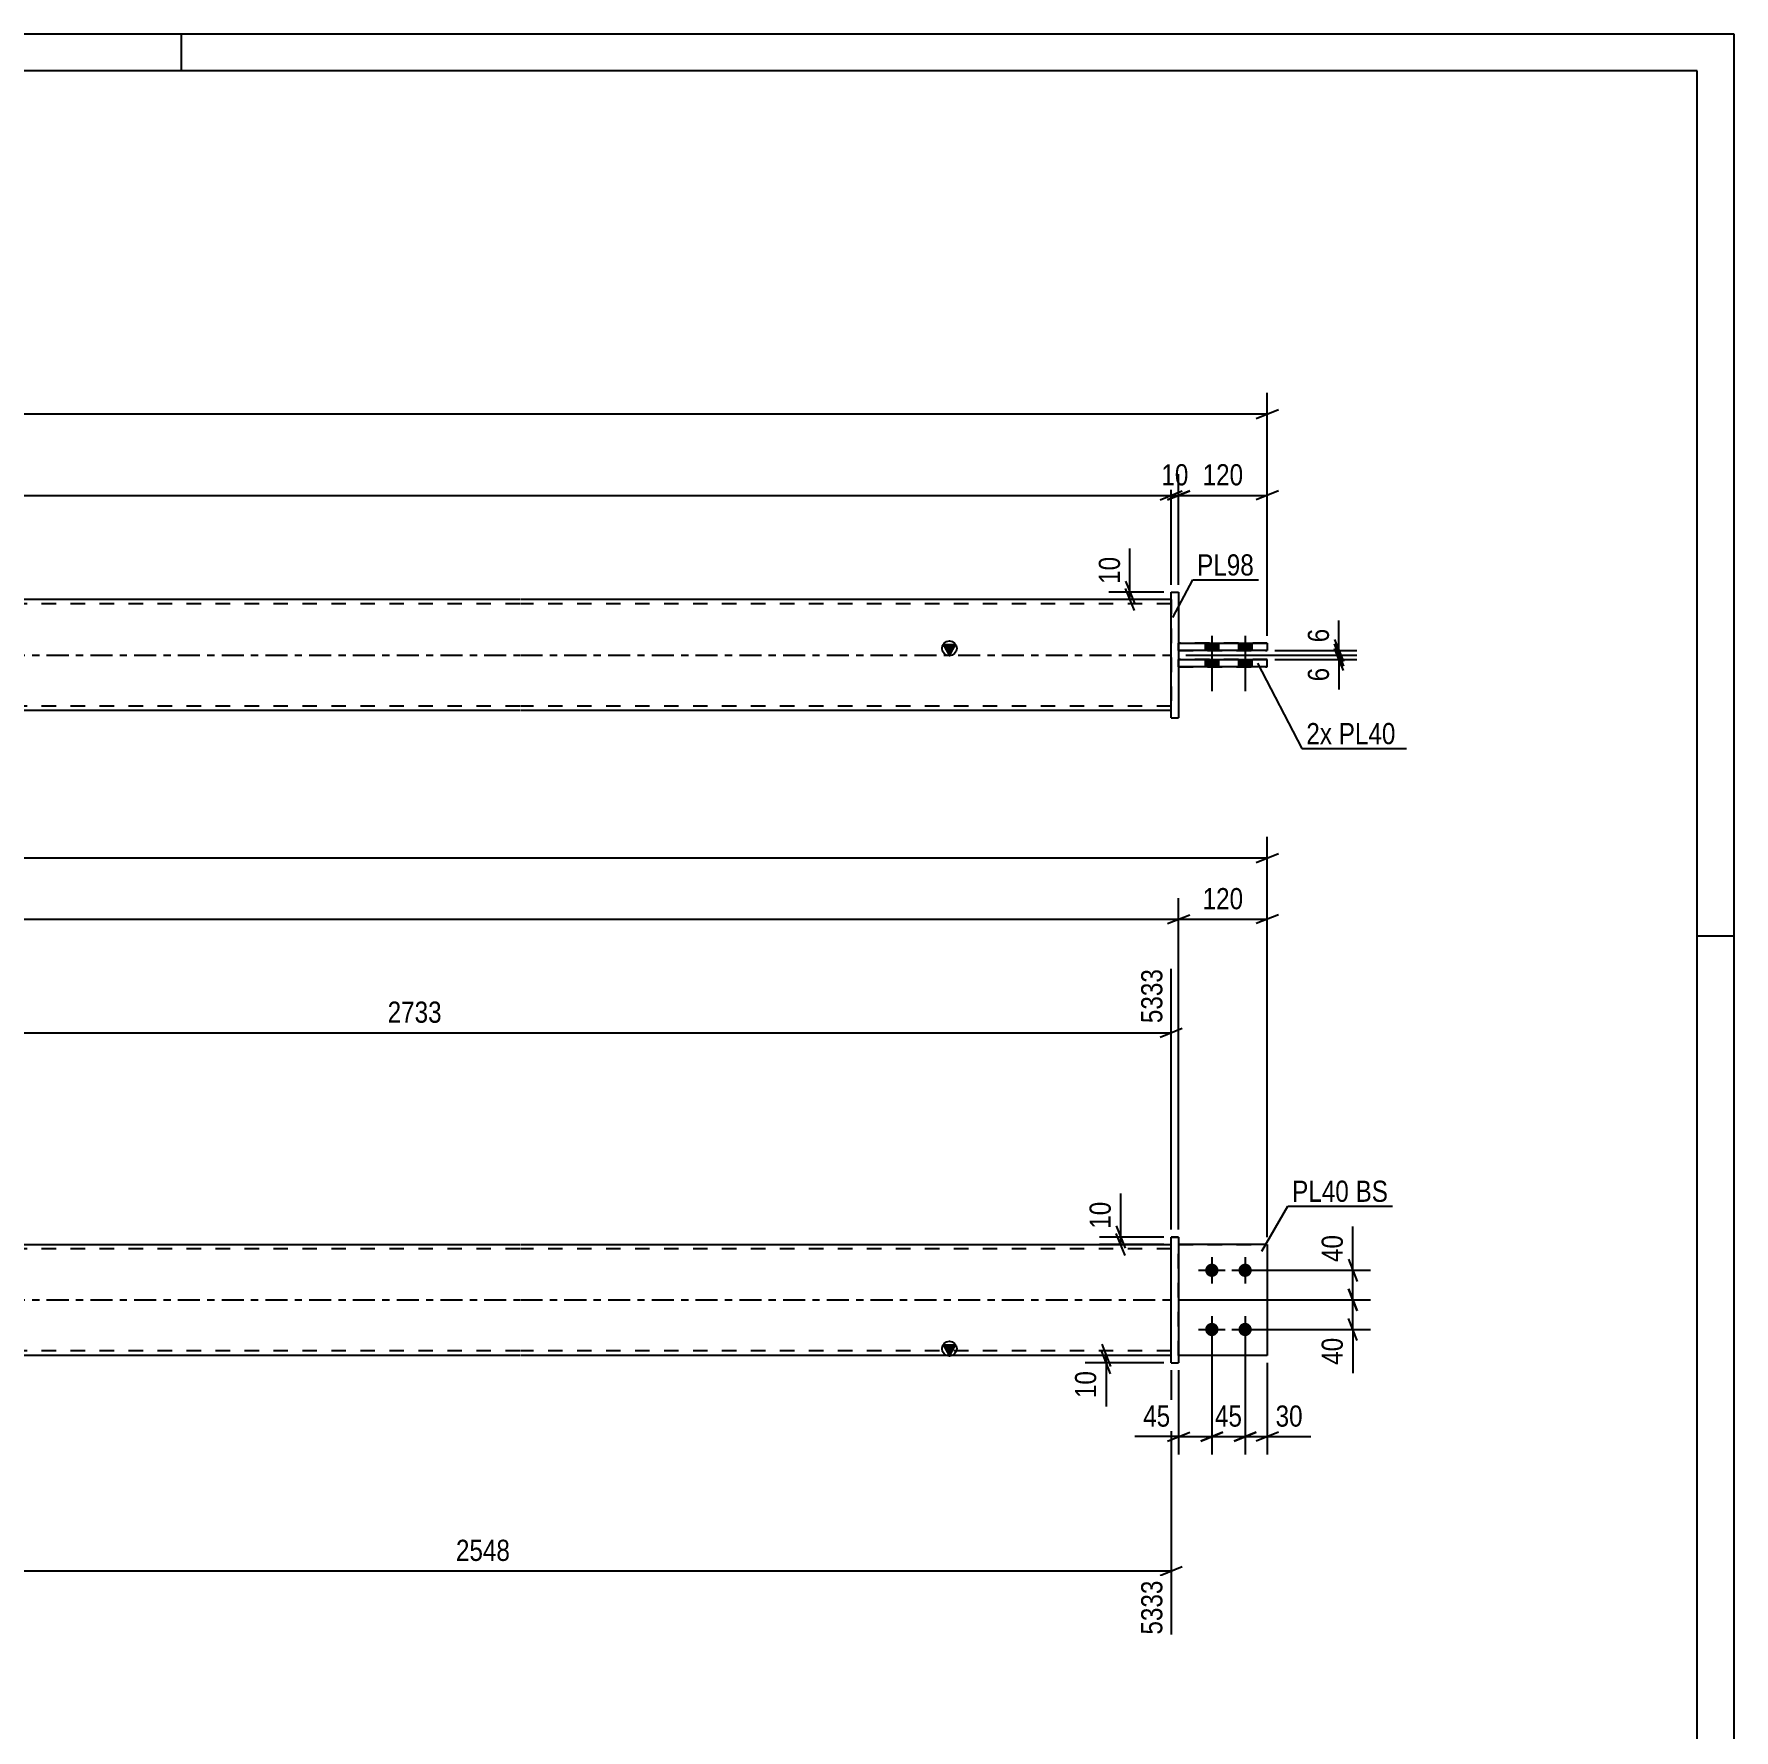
# Model space of a CAD drawing. Header units: millimetres. Extents: x 0 to 594, y 0 to 420.
# Drawn here: x 364.1 to 594, y 190.6 to 420 of the extents above; entities that cross this region are included whole.
import ezdxf

# ---------------------------------------------------------------- set-up
doc = ezdxf.new("R2010")
doc.units = ezdxf.units.MM
doc.linetypes.add('DXK_LINE_DOT2', pattern=[3.9198, 1.9599, -1.9599])
doc.linetypes.add('DXK_LINE_DOT3', pattern=[5.9187, 2.979, -0.9799, 0.9799, -0.9799])
doc.styles.add('Arial Narrow', font='ARIALN.TTF', dxfattribs={"height": 0.2})

# ---------------------------------------------------------------- blocks, each defined once
blk = doc.blocks.new('Unknown-580611367-1130')
at = {"color": 5, "linetype": 'Continuous'}
for p, q in [((594, 420), (0, 420)), ((384, 415), (384, 420)), ((594, 0), (594, 420)), ((589, 415), (5, 415)), ((589, 5), (589, 415)), ((594, 298), (589, 298))]:
    blk.add_line(p, q, dxfattribs=at)
blk = doc.blocks.new('Part-580611367-1689 - 1677')
at = {"color": 2, "linetype": 'Continuous'}
for p, q in [((518.88, 257.31), (517.88, 257.31)), ((517.88, 240.31), (517.88, 257.31)), ((518.88, 257.31), (518.88, 240.31)), ((517.88, 240.31), (517.88, 240.31)), ((517.88, 240.31), (518.88, 240.31))]:
    blk.add_line(p, q, dxfattribs=at)
at = {"color": 7, "linetype": 'DXK_LINE_DOT2'}
for p, q in [((517.88, 257.31), (517.88, 257.31)), ((517.88, 257.31), (518.88, 257.31)), ((518.88, 257.31), (518.88, 257.31)), ((517.88, 240.31), (518.88, 240.31))]:
    blk.add_line(p, q, dxfattribs=at)
blk = doc.blocks.new('Part-580611367-1699 - 1677')
at = {"color": 2, "linetype": 'Continuous'}
for p, q in [((530.88, 256.31), (518.88, 256.31)), ((530.88, 256.31), (530.88, 256.31)), ((530.88, 256.31), (530.88, 241.31)), ((530.88, 241.31), (518.88, 241.31))]:
    blk.add_line(p, q, dxfattribs=at)
at = {"color": 7, "linetype": 'DXK_LINE_DOT2'}
for p, q in [((530.88, 256.31), (518.88, 256.31)), ((518.88, 256.31), (518.88, 256.31)), ((518.88, 241.31), (518.88, 256.31)), ((530.88, 256.31), (530.88, 256.31)), ((530.88, 241.31), (518.88, 241.31))]:
    blk.add_line(p, q, dxfattribs=at)
blk = doc.blocks.new('Part-580611367-1704 - 1677')
at = {"linetype": 'Continuous'}
blk.add_hatch(color=2, dxfattribs=at).paths.add_polyline_path([(487.88, 241.31), (487.08, 242.71), (488.68, 242.71)])
at = {"color": 2, "linetype": 'Continuous'}
for p, q in [((188.22, 256.31), (429.78, 256.31)), ((429.88, 256.31), (517.88, 256.31)), ((487.88, 241.31), (487.08, 242.71)), ((487.08, 242.71), (488.68, 242.71)), ((488.68, 242.71), (487.88, 241.31)), ((429.78, 241.31), (188.22, 241.31)), ((517.88, 241.31), (429.88, 241.31))]:
    blk.add_line(p, q, dxfattribs=at)
at = {"color": 7, "linetype": 'DXK_LINE_DOT2'}
for p, q in [((429.78, 255.71), (188.22, 255.71)), ((517.88, 255.71), (429.88, 255.71)), ((517.88, 241.31), (517.88, 256.31)), ((429.78, 241.91), (188.22, 241.91)), ((517.88, 241.91), (429.88, 241.91))]:
    blk.add_line(p, q, dxfattribs=at)
at = {"color": 7, "linetype": 'DXK_LINE_DOT3'}
for p, q in [((188.22, 248.81), (429.78, 248.81)), ((429.88, 248.81), (517.88, 248.81))]:
    blk.add_line(p, q, dxfattribs=at)
at = {"color": 2, "linetype": 'Continuous'}
blk.add_circle((487.88, 242.21), 1, dxfattribs=at)
blk = doc.blocks.new('Part-580611367-1694 - 1677')
at = {"color": 7, "linetype": 'DXK_LINE_DOT2'}
for p, q in [((518.88, 256.31), (530.88, 256.31)), ((530.88, 256.31), (518.88, 256.31)), ((518.88, 256.31), (518.88, 256.31)), ((518.88, 241.31), (518.88, 256.31)), ((530.88, 256.31), (530.88, 256.31)), ((530.88, 256.31), (530.88, 241.31)), ((530.88, 241.31), (518.88, 241.31)), ((530.88, 241.31), (518.88, 241.31))]:
    blk.add_line(p, q, dxfattribs=at)
blk = doc.blocks.new('Bolt-580611367-1709 - 1677')
at = {"linetype": 'Continuous'}
for points in [[(523.38, 253.71), (523.56, 253.69), (523.74, 253.63), (523.9, 253.54), (524.04, 253.41), (524.15, 253.26), (524.23, 253.09), (524.27, 252.9), (524.27, 252.71), (524.23, 252.53), (524.15, 252.36), (524.04, 252.21), (523.9, 252.08), (523.74, 251.99), (523.56, 251.93), (523.38, 251.91), (523.19, 251.93), (523.01, 251.99), (522.85, 252.08), (522.71, 252.21), (522.6, 252.36), (522.52, 252.53), (522.48, 252.71), (522.48, 252.9), (522.52, 253.09), (522.6, 253.26), (522.71, 253.41), (522.85, 253.54), (523.01, 253.63), (523.19, 253.69)], [(527.88, 253.71), (528.06, 253.69), (528.24, 253.63), (528.4, 253.54), (528.54, 253.41), (528.65, 253.26), (528.73, 253.09), (528.77, 252.9), (528.77, 252.71), (528.73, 252.53), (528.65, 252.36), (528.54, 252.21), (528.4, 252.08), (528.24, 251.99), (528.06, 251.93), (527.88, 251.91), (527.69, 251.93), (527.51, 251.99), (527.35, 252.08), (527.21, 252.21), (527.1, 252.36), (527.02, 252.53), (526.98, 252.71), (526.98, 252.9), (527.02, 253.09), (527.1, 253.26), (527.21, 253.41), (527.35, 253.54), (527.51, 253.63), (527.69, 253.69)], [(523.38, 245.71), (523.56, 245.69), (523.74, 245.63), (523.9, 245.54), (524.04, 245.41), (524.15, 245.26), (524.23, 245.09), (524.27, 244.9), (524.27, 244.71), (524.23, 244.53), (524.15, 244.36), (524.04, 244.21), (523.9, 244.08), (523.74, 243.99), (523.56, 243.93), (523.38, 243.91), (523.19, 243.93), (523.01, 243.99), (522.85, 244.08), (522.71, 244.21), (522.6, 244.36), (522.52, 244.53), (522.48, 244.71), (522.48, 244.9), (522.52, 245.09), (522.6, 245.26), (522.71, 245.41), (522.85, 245.54), (523.01, 245.63), (523.19, 245.69)], [(527.88, 245.71), (528.06, 245.69), (528.24, 245.63), (528.4, 245.54), (528.54, 245.41), (528.65, 245.26), (528.73, 245.09), (528.77, 244.9), (528.77, 244.71), (528.73, 244.53), (528.65, 244.36), (528.54, 244.21), (528.4, 244.08), (528.24, 243.99), (528.06, 243.93), (527.88, 243.91), (527.69, 243.93), (527.51, 243.99), (527.35, 244.08), (527.21, 244.21), (527.1, 244.36), (527.02, 244.53), (526.98, 244.71), (526.98, 244.9), (527.02, 245.09), (527.1, 245.26), (527.21, 245.41), (527.35, 245.54), (527.51, 245.63), (527.69, 245.69)]]:
    blk.add_hatch(color=1, dxfattribs=at).paths.add_polyline_path(points)
at = {"color": 1, "linetype": 'Continuous'}
for p, q in [((523.38, 254.61), (523.38, 251.01)), ((527.88, 254.61), (527.88, 251.01)), ((521.58, 252.81), (525.18, 252.81)), ((526.08, 252.81), (529.68, 252.81)), ((523.38, 246.61), (523.38, 243.01)), ((527.88, 246.61), (527.88, 243.01)), ((521.58, 244.81), (525.18, 244.81)), ((526.08, 244.81), (529.68, 244.81))]:
    blk.add_line(p, q, dxfattribs=at)
blk = doc.blocks.new('Bolt-580611367-1371 - 1367')
at = {"linetype": 'Continuous'}
for points in [[(524.28, 337.62), (522.48, 337.62), (522.48, 336.62), (524.28, 336.62)], [(524.28, 337.62), (522.48, 337.62), (522.48, 336.62), (524.28, 336.62)], [(528.78, 337.62), (526.98, 337.62), (526.98, 336.62), (528.78, 336.62)], [(528.78, 337.62), (526.98, 337.62), (526.98, 336.62), (528.78, 336.62)], [(524.28, 335.42), (522.48, 335.42), (522.48, 334.42), (524.28, 334.42)], [(524.28, 335.42), (522.48, 335.42), (522.48, 334.42), (524.28, 334.42)], [(528.78, 335.42), (526.98, 335.42), (526.98, 334.42), (528.78, 334.42)], [(528.78, 335.42), (526.98, 335.42), (526.98, 334.42), (528.78, 334.42)]]:
    blk.add_hatch(color=1, dxfattribs=at).paths.add_polyline_path(points)
at = {"color": 1, "linetype": 'Continuous'}
for p, q in [((523.38, 338.62), (523.38, 331.12)), ((523.38, 338.62), (523.38, 331.12)), ((527.88, 338.62), (527.88, 331.12)), ((527.88, 338.62), (527.88, 331.12)), ((522.48, 337.62), (522.48, 336.62)), ((522.48, 337.62), (522.48, 336.62)), ((524.28, 337.62), (524.28, 336.62)), ((524.28, 337.62), (524.28, 336.62)), ((526.98, 337.62), (526.98, 336.62)), ((526.98, 337.62), (526.98, 336.62)), ((528.78, 337.62), (528.78, 336.62)), ((528.78, 337.62), (528.78, 336.62)), ((522.48, 335.42), (522.48, 334.42)), ((522.48, 335.42), (522.48, 334.42)), ((524.28, 335.42), (524.28, 334.42)), ((524.28, 335.42), (524.28, 334.42)), ((526.98, 335.42), (526.98, 334.42)), ((526.98, 335.42), (526.98, 334.42)), ((528.78, 335.42), (528.78, 334.42)), ((528.78, 335.42), (528.78, 334.42))]:
    blk.add_line(p, q, dxfattribs=at)
blk = doc.blocks.new('Part-580611367-1456 - 1367')
at = {"linetype": 'Continuous'}
blk.add_hatch(color=2, dxfattribs=at).paths.add_polyline_path([(487.88, 336.02), (487.08, 337.42), (488.68, 337.42)])
at = {"color": 2, "linetype": 'Continuous'}
for p, q in [((429.78, 343.52), (188.22, 343.52)), ((517.88, 343.52), (429.88, 343.52)), ((487.88, 336.02), (487.08, 337.42)), ((487.08, 337.42), (488.68, 337.42)), ((488.68, 337.42), (487.88, 336.02)), ((429.78, 328.52), (188.22, 328.52)), ((517.88, 328.52), (429.88, 328.52))]:
    blk.add_line(p, q, dxfattribs=at)
at = {"color": 7, "linetype": 'DXK_LINE_DOT2'}
for p, q in [((429.78, 342.92), (188.22, 342.92)), ((517.88, 342.92), (429.88, 342.92)), ((517.88, 343.52), (517.88, 328.52)), ((429.78, 329.12), (188.22, 329.12)), ((517.88, 329.12), (429.88, 329.12))]:
    blk.add_line(p, q, dxfattribs=at)
at = {"color": 7, "linetype": 'DXK_LINE_DOT3'}
for p, q in [((188.22, 336.02), (429.78, 336.02)), ((429.88, 336.02), (517.88, 336.02))]:
    blk.add_line(p, q, dxfattribs=at)
at = {"color": 2, "linetype": 'Continuous'}
blk.add_circle((487.88, 336.92), 1, dxfattribs=at)
blk = doc.blocks.new('Part-580611367-1461 - 1367')
at = {"color": 2, "linetype": 'Continuous'}
for p, q in [((518.88, 335.42), (530.88, 335.42)), ((530.88, 334.42), (518.88, 334.42)), ((530.88, 334.42), (530.88, 335.42))]:
    blk.add_line(p, q, dxfattribs=at)
at = {"color": 7, "linetype": 'DXK_LINE_DOT2'}
for p, q in [((518.88, 334.42), (518.88, 335.42)), ((530.88, 335.42), (518.88, 335.42)), ((518.88, 334.42), (530.88, 334.42))]:
    blk.add_line(p, q, dxfattribs=at)
blk = doc.blocks.new('Part-580611367-1433 - 1367')
at = {"color": 2, "linetype": 'Continuous'}
for p, q in [((517.88, 344.52), (517.88, 344.52)), ((517.88, 327.52), (517.88, 344.52)), ((517.88, 344.52), (518.88, 344.52)), ((518.88, 344.52), (518.88, 344.52)), ((518.88, 344.52), (518.88, 327.52)), ((517.88, 327.52), (518.88, 327.52)), ((517.88, 327.52), (517.88, 327.52)), ((518.88, 327.52), (518.88, 327.52))]:
    blk.add_line(p, q, dxfattribs=at)
at = {"color": 7, "linetype": 'DXK_LINE_DOT2'}
for p, q in [((517.88, 344.52), (517.88, 344.52)), ((517.88, 344.52), (518.88, 344.52)), ((517.88, 327.52), (518.88, 327.52))]:
    blk.add_line(p, q, dxfattribs=at)
blk = doc.blocks.new('Part-580611367-1466 - 1367')
at = {"color": 2, "linetype": 'Continuous'}
for p, q in [((518.88, 337.62), (530.88, 337.62)), ((530.88, 336.62), (518.88, 336.62)), ((530.88, 337.62), (530.88, 336.62))]:
    blk.add_line(p, q, dxfattribs=at)
at = {"color": 7, "linetype": 'DXK_LINE_DOT2'}
for p, q in [((518.88, 336.62), (518.88, 337.62)), ((530.88, 337.62), (518.88, 337.62)), ((518.88, 336.62), (530.88, 336.62)), ((530.88, 337.62), (530.88, 337.62))]:
    blk.add_line(p, q, dxfattribs=at)
blk = doc.blocks.new('StraightDimension-580611367-2004 - 1677')
at = {"color": 7, "linetype": 'Continuous'}
for p, q in [((541.84, 254.31), (543.04, 251.31)), ((528.88, 252.81), (544.84, 252.81)), ((542.44, 248.81), (542.44, 252.81)), ((518.88, 248.81), (544.84, 248.81)), ((543.04, 247.31), (541.84, 250.31))]:
    blk.add_line(p, q, dxfattribs=at)
at = {"color": 0}
blk.add_wipeout([(541.69, 258.19), (537.49, 258.19), (537.49, 253.33), (541.69, 253.33)], dxfattribs=at)
at = {"color": 7, "linetype": 'Continuous'}
blk.add_line((542.44, 252.81), (542.44, 258.72), dxfattribs=at)
blk.add_line((542.44, 252.81), (542.44, 258.72), dxfattribs=at)
at = {"color": 3, "style": 'Arial Narrow'}
blk.add_text('40', height=2.863, rotation=90.0002, dxfattribs=at).set_placement((541.09, 253.93))
blk = doc.blocks.new('StraightDimension-580611367-1955 - 1677')
at = {"color": 7, "linetype": 'Continuous'}
for p, q in [((523.38, 243.81), (523.38, 227.92)), ((527.88, 243.81), (527.88, 227.92)), ((521.88, 229.72), (524.88, 230.92)), ((523.38, 230.32), (527.88, 230.32)), ((529.38, 230.92), (526.38, 229.72))]:
    blk.add_line(p, q, dxfattribs=at)
at = {"color": 0}
blk.add_wipeout([(528.05, 231.07), (528.05, 235.27), (523.2, 235.27), (523.2, 231.07)], dxfattribs=at)
at = {"color": 3, "style": 'Arial Narrow'}
blk.add_text('45', height=2.863, dxfattribs=at).set_placement((523.8, 231.67))
blk = doc.blocks.new('StraightDimension-580611367-2050 - 1677')
at = {"color": 7, "linetype": 'Continuous'}
for p, q in [((518.88, 258.31), (518.88, 303.14)), ((99.12, 300.29), (518.88, 300.29)), ((517.38, 299.69), (520.38, 300.89))]:
    blk.add_line(p, q, dxfattribs=at)
blk = doc.blocks.new('StraightDimension-580611367-2881 - 1677')
at = {"color": 7, "linetype": 'Continuous'}
for p, q in [((331.73, 240.31), (331.73, 194.85)), ((517.88, 239.31), (517.88, 203.55)), ((333.23, 212.76), (330.23, 211.56)), ((331.73, 212.16), (517.88, 212.16)), ((516.38, 211.56), (519.38, 212.76))]:
    blk.add_line(p, q, dxfattribs=at)
at = {"color": 0}
blk.add_wipeout([(429.06, 212.91), (429.06, 217.11), (420.54, 217.11), (420.54, 212.91)], dxfattribs=at)
at = {"color": 0, "linetype": 'Continuous'}
blk.add_wipeout([(517.28, 211.46), (513.08, 211.46), (513.08, 202.95), (517.28, 202.95)], dxfattribs=at)
at = {"color": 3, "style": 'Arial Narrow'}
blk.add_text('2548', height=2.863, dxfattribs=at).set_placement((421.14, 213.51))
at = {"color": 3, "linetype": 'Continuous', "style": 'Arial Narrow'}
blk.add_text('5333', height=2.863, rotation=90.0002, dxfattribs=at).set_placement((516.68, 203.55))
blk = doc.blocks.new('StraightDimension-580611367-2040 - 1677')
at = {"color": 7, "linetype": 'Continuous'}
for p, q in [((518.88, 258.31), (518.88, 303.14)), ((530.88, 257.31), (530.88, 303.14)), ((517.38, 299.69), (520.38, 300.89)), ((518.88, 300.29), (530.88, 300.29)), ((532.38, 300.89), (529.38, 299.69))]:
    blk.add_line(p, q, dxfattribs=at)
at = {"color": 0}
blk.add_wipeout([(528.22, 301.04), (528.22, 305.24), (521.53, 305.24), (521.53, 301.04)], dxfattribs=at)
at = {"color": 3, "style": 'Arial Narrow'}
blk.add_text('120', height=2.863, dxfattribs=at).set_placement((522.13, 301.64))
blk = doc.blocks.new('StraightDimension-580611367-1945 - 1677')
at = {"color": 7, "linetype": 'Continuous'}
for p, q in [((523.38, 243.81), (523.38, 227.92)), ((518.88, 239.31), (518.88, 227.92)), ((517.38, 229.72), (520.38, 230.92)), ((518.88, 230.32), (523.38, 230.32)), ((524.88, 230.92), (521.88, 229.72))]:
    blk.add_line(p, q, dxfattribs=at)
at = {"color": 0}
blk.add_wipeout([(518.35, 231.07), (518.35, 235.27), (513.49, 235.27), (513.49, 231.07)], dxfattribs=at)
at = {"color": 7, "linetype": 'Continuous'}
blk.add_line((518.88, 230.32), (512.97, 230.32), dxfattribs=at)
blk.add_line((518.88, 230.32), (512.97, 230.32), dxfattribs=at)
at = {"color": 3, "style": 'Arial Narrow'}
blk.add_text('45', height=2.863, dxfattribs=at).set_placement((514.09, 231.67))
blk = doc.blocks.new('StraightDimension-580611367-1746 - 1677')
at = {"color": 7, "linetype": 'Continuous'}
for p, q in [((530.88, 257.31), (530.88, 311.43)), ((87.12, 308.58), (530.88, 308.58)), ((529.38, 307.98), (532.38, 309.18))]:
    blk.add_line(p, q, dxfattribs=at)
blk = doc.blocks.new('StraightDimension-580611367-1936 - 1677')
at = {"color": 7, "linetype": 'Continuous'}
for p, q in [((508.48, 242.81), (509.68, 239.81)), ((509.68, 238.81), (508.48, 241.81)), ((516.88, 241.31), (506.23, 241.31)), ((516.88, 240.31), (506.23, 240.31)), ((509.08, 240.31), (509.08, 241.31))]:
    blk.add_line(p, q, dxfattribs=at)
at = {"color": 0}
blk.add_wipeout([(508.33, 239.78), (504.13, 239.78), (504.13, 234.93), (508.33, 234.93)], dxfattribs=at)
at = {"color": 7, "linetype": 'Continuous'}
blk.add_line((509.08, 240.31), (509.08, 234.4), dxfattribs=at)
blk.add_line((509.08, 240.31), (509.08, 234.4), dxfattribs=at)
at = {"color": 3, "style": 'Arial Narrow'}
blk.add_text('10', height=2.863, rotation=90.0002, dxfattribs=at).set_placement((507.73, 235.53))
blk = doc.blocks.new('StraightDimension-580611367-1965 - 1677')
at = {"color": 7, "linetype": 'Continuous'}
for p, q in [((527.88, 243.81), (527.88, 227.92)), ((530.88, 240.31), (530.88, 227.92)), ((526.38, 229.72), (529.38, 230.92)), ((527.88, 230.32), (530.88, 230.32)), ((532.38, 230.92), (529.38, 229.72))]:
    blk.add_line(p, q, dxfattribs=at)
at = {"color": 0}
blk.add_wipeout([(536.26, 231.07), (536.26, 235.27), (531.4, 235.27), (531.4, 231.07)], dxfattribs=at)
at = {"color": 7, "linetype": 'Continuous'}
blk.add_line((530.88, 230.32), (536.78, 230.32), dxfattribs=at)
blk.add_line((530.88, 230.32), (536.78, 230.32), dxfattribs=at)
at = {"color": 3, "style": 'Arial Narrow'}
blk.add_text('30', height=2.863, dxfattribs=at).set_placement((532, 231.67))
blk = doc.blocks.new('StraightDimension-580611367-2017 - 1677')
at = {"color": 7, "linetype": 'Continuous'}
for p, q in [((518.88, 248.81), (544.84, 248.81)), ((541.84, 250.31), (543.04, 247.31)), ((542.44, 244.81), (542.44, 248.81)), ((543.04, 243.31), (541.84, 246.31)), ((528.88, 244.81), (544.84, 244.81))]:
    blk.add_line(p, q, dxfattribs=at)
at = {"color": 0}
blk.add_wipeout([(541.69, 244.28), (537.49, 244.28), (537.49, 239.43), (541.69, 239.43)], dxfattribs=at)
at = {"color": 7, "linetype": 'Continuous'}
blk.add_line((542.44, 244.81), (542.44, 238.9), dxfattribs=at)
blk.add_line((542.44, 244.81), (542.44, 238.9), dxfattribs=at)
at = {"color": 3, "style": 'Arial Narrow'}
blk.add_text('40', height=2.863, rotation=90.0002, dxfattribs=at).set_placement((541.09, 240.03))
blk = doc.blocks.new('StraightDimension-580611367-2031 - 1677')
at = {"color": 7, "linetype": 'Continuous'}
for p, q in [((510.45, 258.81), (511.65, 255.81)), ((511.65, 254.81), (510.45, 257.81)), ((516.88, 257.31), (508.2, 257.31)), ((516.88, 256.31), (508.2, 256.31)), ((511.05, 256.31), (511.05, 257.31))]:
    blk.add_line(p, q, dxfattribs=at)
at = {"color": 0}
blk.add_wipeout([(510.3, 262.69), (506.1, 262.69), (506.1, 257.83), (510.3, 257.83)], dxfattribs=at)
at = {"color": 7, "linetype": 'Continuous'}
blk.add_line((511.05, 257.31), (511.05, 263.22), dxfattribs=at)
blk.add_line((511.05, 257.31), (511.05, 263.22), dxfattribs=at)
at = {"color": 3, "style": 'Arial Narrow'}
blk.add_text('10', height=2.863, rotation=90.0002, dxfattribs=at).set_placement((509.7, 258.43))
blk = doc.blocks.new('StraightDimension-580611367-2763 - 1677')
at = {"color": 7, "linetype": 'Continuous'}
for p, q in [((313.24, 257.31), (313.24, 293.56)), ((517.88, 258.31), (517.88, 293.56)), ((314.74, 285.54), (311.74, 284.34)), ((516.38, 284.34), (519.38, 285.54)), ((313.24, 284.94), (517.88, 284.94))]:
    blk.add_line(p, q, dxfattribs=at)
at = {"color": 0, "linetype": 'Continuous'}
blk.add_wipeout([(517.28, 294.16), (513.08, 294.16), (513.08, 285.64), (517.28, 285.64)], dxfattribs=at)
at = {"color": 0}
blk.add_wipeout([(419.82, 285.69), (419.82, 289.89), (411.3, 289.89), (411.3, 285.69)], dxfattribs=at)
at = {"color": 3, "linetype": 'Continuous', "style": 'Arial Narrow'}
blk.add_text('5333', height=2.863, rotation=90.0002, dxfattribs=at).set_placement((516.68, 286.24))
at = {"color": 3, "style": 'Arial Narrow'}
blk.add_text('2733', height=2.863, dxfattribs=at).set_placement((411.9, 286.29))
blk = doc.blocks.new('StraightDimension-580611367-1631 - 1367')
at = {"color": 7, "linetype": 'Continuous'}
for p, q in [((539.97, 338.12), (541.17, 335.12)), ((519.88, 336.02), (542.97, 336.02)), ((531.88, 336.62), (542.97, 336.62)), ((541.17, 334.52), (539.97, 337.52)), ((540.57, 336.02), (540.57, 336.62))]:
    blk.add_line(p, q, dxfattribs=at)
at = {"color": 0}
blk.add_wipeout([(539.82, 340.17), (535.62, 340.17), (535.62, 337.14), (539.82, 337.14)], dxfattribs=at)
at = {"color": 7, "linetype": 'Continuous'}
blk.add_line((540.57, 336.62), (540.57, 340.69), dxfattribs=at)
blk.add_line((540.57, 336.62), (540.57, 340.69), dxfattribs=at)
at = {"color": 3, "style": 'Arial Narrow'}
blk.add_text('6', height=2.86, rotation=90.0002, dxfattribs=at).set_placement((539.22, 337.74))
blk = doc.blocks.new('StraightDimension-580611367-1549 - 1367')
at = {"color": 7, "linetype": 'Continuous'}
for p, q in [((530.88, 338.62), (530.88, 371.47)), ((87.12, 368.62), (530.88, 368.62)), ((529.38, 368.02), (532.38, 369.22))]:
    blk.add_line(p, q, dxfattribs=at)
blk = doc.blocks.new('StraightDimension-580611367-1580 - 1367')
at = {"color": 7, "linetype": 'Continuous'}
for p, q in [((517.88, 345.52), (517.88, 360.46)), ((100.12, 357.61), (517.88, 357.61)), ((516.38, 357.01), (519.38, 358.21))]:
    blk.add_line(p, q, dxfattribs=at)
blk = doc.blocks.new('StraightDimension-580611367-1590 - 1367')
at = {"color": 7, "linetype": 'Continuous'}
for p, q in [((517.88, 345.52), (517.88, 360.46)), ((518.88, 345.52), (518.88, 360.46)), ((516.38, 357.01), (519.38, 358.21)), ((520.38, 358.21), (517.38, 357.01)), ((517.88, 357.61), (518.88, 357.61))]:
    blk.add_line(p, q, dxfattribs=at)
at = {"color": 0}
blk.add_wipeout([(520.8, 358.36), (520.8, 362.56), (515.95, 362.56), (515.95, 358.36)], dxfattribs=at)
at = {"color": 3, "style": 'Arial Narrow'}
blk.add_text('10', height=2.863, dxfattribs=at).set_placement((516.55, 358.96))
blk = doc.blocks.new('StraightDimension-580611367-1600 - 1367')
at = {"color": 7, "linetype": 'Continuous'}
for p, q in [((518.88, 345.52), (518.88, 360.46)), ((530.88, 338.62), (530.88, 360.46)), ((517.38, 357.01), (520.38, 358.21)), ((518.88, 357.61), (530.88, 357.61)), ((532.38, 358.21), (529.38, 357.01))]:
    blk.add_line(p, q, dxfattribs=at)
at = {"color": 0}
blk.add_wipeout([(528.22, 358.36), (528.22, 362.56), (521.53, 362.56), (521.53, 358.36)], dxfattribs=at)
at = {"color": 3, "style": 'Arial Narrow'}
blk.add_text('120', height=2.863, dxfattribs=at).set_placement((522.13, 358.96))
blk = doc.blocks.new('StraightDimension-580611367-1611 - 1367')
at = {"color": 7, "linetype": 'Continuous'}
for p, q in [((511.7, 346.02), (512.9, 343.02)), ((512.9, 342.02), (511.7, 345.02)), ((516.88, 344.52), (509.45, 344.52)), ((516.88, 343.52), (509.45, 343.52)), ((512.3, 343.52), (512.3, 344.52))]:
    blk.add_line(p, q, dxfattribs=at)
at = {"color": 0}
blk.add_wipeout([(511.55, 349.9), (507.35, 349.9), (507.35, 345.04), (511.55, 345.04)], dxfattribs=at)
at = {"color": 7, "linetype": 'Continuous'}
blk.add_line((512.3, 344.52), (512.3, 350.42), dxfattribs=at)
blk.add_line((512.3, 344.52), (512.3, 350.42), dxfattribs=at)
at = {"color": 3, "style": 'Arial Narrow'}
blk.add_text('10', height=2.863, rotation=90.0002, dxfattribs=at).set_placement((510.95, 345.64))
blk = doc.blocks.new('StraightDimension-580611367-1622 - 1367')
at = {"color": 7, "linetype": 'Continuous'}
for p, q in [((519.88, 336.02), (542.97, 336.02)), ((539.97, 337.52), (541.17, 334.52)), ((541.17, 333.92), (539.97, 336.92)), ((540.57, 335.42), (540.57, 336.02)), ((531.88, 335.42), (542.97, 335.42))]:
    blk.add_line(p, q, dxfattribs=at)
at = {"color": 0}
blk.add_wipeout([(539.82, 334.89), (535.62, 334.89), (535.62, 331.86), (539.82, 331.86)], dxfattribs=at)
at = {"color": 7, "linetype": 'Continuous'}
blk.add_line((540.57, 335.42), (540.57, 331.34), dxfattribs=at)
blk.add_line((540.57, 335.42), (540.57, 331.34), dxfattribs=at)
at = {"color": 3, "style": 'Arial Narrow'}
blk.add_text('6', height=2.86, rotation=90.0002, dxfattribs=at).set_placement((539.22, 332.46))
blk = doc.blocks.new('MarkSet-580611367-2083 - 1677')
at = {"color": 0}
blk.add_wipeout([(541.92, 262.07), (541.92, 265.07), (534.24, 265.07), (534.24, 262.07)], dxfattribs=at)
blk.add_wipeout([(541.92, 262.07), (541.92, 265.07), (534.24, 265.07), (534.24, 262.07)], dxfattribs=at)
at = {"color": 30, "linetype": 'Continuous'}
blk.add_line((530.14, 255.41), (533.64, 261.47), dxfattribs=at)
at = {"color": 0}
blk.add_wipeout([(547.2, 262.07), (547.2, 265.07), (542.82, 265.07), (542.82, 262.07)], dxfattribs=at)
blk.add_wipeout([(547.2, 262.07), (547.2, 265.07), (542.82, 265.07), (542.82, 262.07)], dxfattribs=at)
at = {"color": 30, "linetype": 'Continuous'}
blk.add_line((533.64, 261.47), (547.8, 261.47), dxfattribs=at)
at = {"color": 3, "style": 'Arial Narrow'}
for s, p in [('PL40', (534.24, 262.07)), ('BS', (542.82, 262.07))]:
    blk.add_text(s, height=2.863, dxfattribs=at).set_placement(p)
blk = doc.blocks.new('Mark-580611367-1429 - 1367')
at = {"color": 0}
blk.add_wipeout([(529.07, 346.77), (529.07, 349.77), (521.39, 349.77), (521.39, 346.77)], dxfattribs=at)
blk.add_wipeout([(529.07, 346.77), (529.07, 349.77), (521.39, 349.77), (521.39, 346.77)], dxfattribs=at)
at = {"color": 30, "linetype": 'Continuous'}
for p, q in [((518.1, 341.09), (520.79, 346.17)), ((520.79, 346.17), (529.67, 346.17))]:
    blk.add_line(p, q, dxfattribs=at)
at = {"color": 3, "style": 'Arial Narrow'}
blk.add_text('PL98', height=2.863, dxfattribs=at).set_placement((521.39, 346.77))
blk = doc.blocks.new('MarkSet-580611367-1662 - 1367')
at = {"color": 0}
blk.add_wipeout([(539.64, 323.96), (539.64, 326.96), (536.16, 326.96), (536.16, 323.96)], dxfattribs=at)
blk.add_wipeout([(539.64, 323.96), (539.64, 326.96), (536.16, 326.96), (536.16, 323.96)], dxfattribs=at)
at = {"color": 30, "linetype": 'Continuous'}
blk.add_line((529.53, 334.93), (535.56, 323.36), dxfattribs=at)
at = {"color": 0}
blk.add_wipeout([(548.21, 323.96), (548.21, 326.96), (540.54, 326.96), (540.54, 323.96)], dxfattribs=at)
blk.add_wipeout([(548.21, 323.96), (548.21, 326.96), (540.54, 326.96), (540.54, 323.96)], dxfattribs=at)
at = {"color": 30, "linetype": 'Continuous'}
blk.add_line((535.56, 323.36), (549.71, 323.36), dxfattribs=at)
at = {"color": 3, "style": 'Arial Narrow'}
for s, p in [('2x', (536.16, 323.96)), ('PL40', (540.54, 323.96))]:
    blk.add_text(s, height=2.863, dxfattribs=at).set_placement(p)

msp = doc.modelspace()

# ---------------------------------------------------------------- block references
for name in ['Unknown-580611367-1130', 'Part-580611367-1456 - 1367', 'Part-580611367-1433 - 1367', 'Bolt-580611367-1371 - 1367', 'Part-580611367-1466 - 1367', 'Part-580611367-1461 - 1367', 'Part-580611367-1704 - 1677', 'Part-580611367-1689 - 1677', 'Part-580611367-1699 - 1677', 'Part-580611367-1694 - 1677', 'Bolt-580611367-1709 - 1677']:
    msp.add_blockref(name, (0, 0))

# ---------------------------------------------------------------- next in the draw order: block references
for name in ['StraightDimension-580611367-1631 - 1367', 'StraightDimension-580611367-2004 - 1677', 'StraightDimension-580611367-1955 - 1677', 'StraightDimension-580611367-2881 - 1677']:
    msp.add_blockref(name, (0, 0))

# ---------------------------------------------------------------- next in the draw order: block references
for name in ['StraightDimension-580611367-1549 - 1367', 'StraightDimension-580611367-2050 - 1677', 'StraightDimension-580611367-1945 - 1677', 'StraightDimension-580611367-1965 - 1677']:
    msp.add_blockref(name, (0, 0))

# ---------------------------------------------------------------- next in the draw order: block references
for name in ['StraightDimension-580611367-1580 - 1367', 'StraightDimension-580611367-2040 - 1677', 'StraightDimension-580611367-2017 - 1677', 'StraightDimension-580611367-1936 - 1677']:
    msp.add_blockref(name, (0, 0))

# ---------------------------------------------------------------- next in the draw order: block references
for name in ['StraightDimension-580611367-1590 - 1367', 'StraightDimension-580611367-1746 - 1677']:
    msp.add_blockref(name, (0, 0))

# ---------------------------------------------------------------- next in the draw order: block references
for name in ['StraightDimension-580611367-1600 - 1367', 'MarkSet-580611367-2083 - 1677', 'StraightDimension-580611367-2031 - 1677']:
    msp.add_blockref(name, (0, 0))

# ---------------------------------------------------------------- next in the draw order: block references
for name in ['StraightDimension-580611367-1611 - 1367', 'Mark-580611367-1429 - 1367', 'StraightDimension-580611367-1622 - 1367', 'StraightDimension-580611367-2763 - 1677']:
    msp.add_blockref(name, (0, 0))

# ---------------------------------------------------------------- next in the draw order: block references
msp.add_blockref('MarkSet-580611367-1662 - 1367', (0, 0))

doc.saveas('drawing.dxf')
